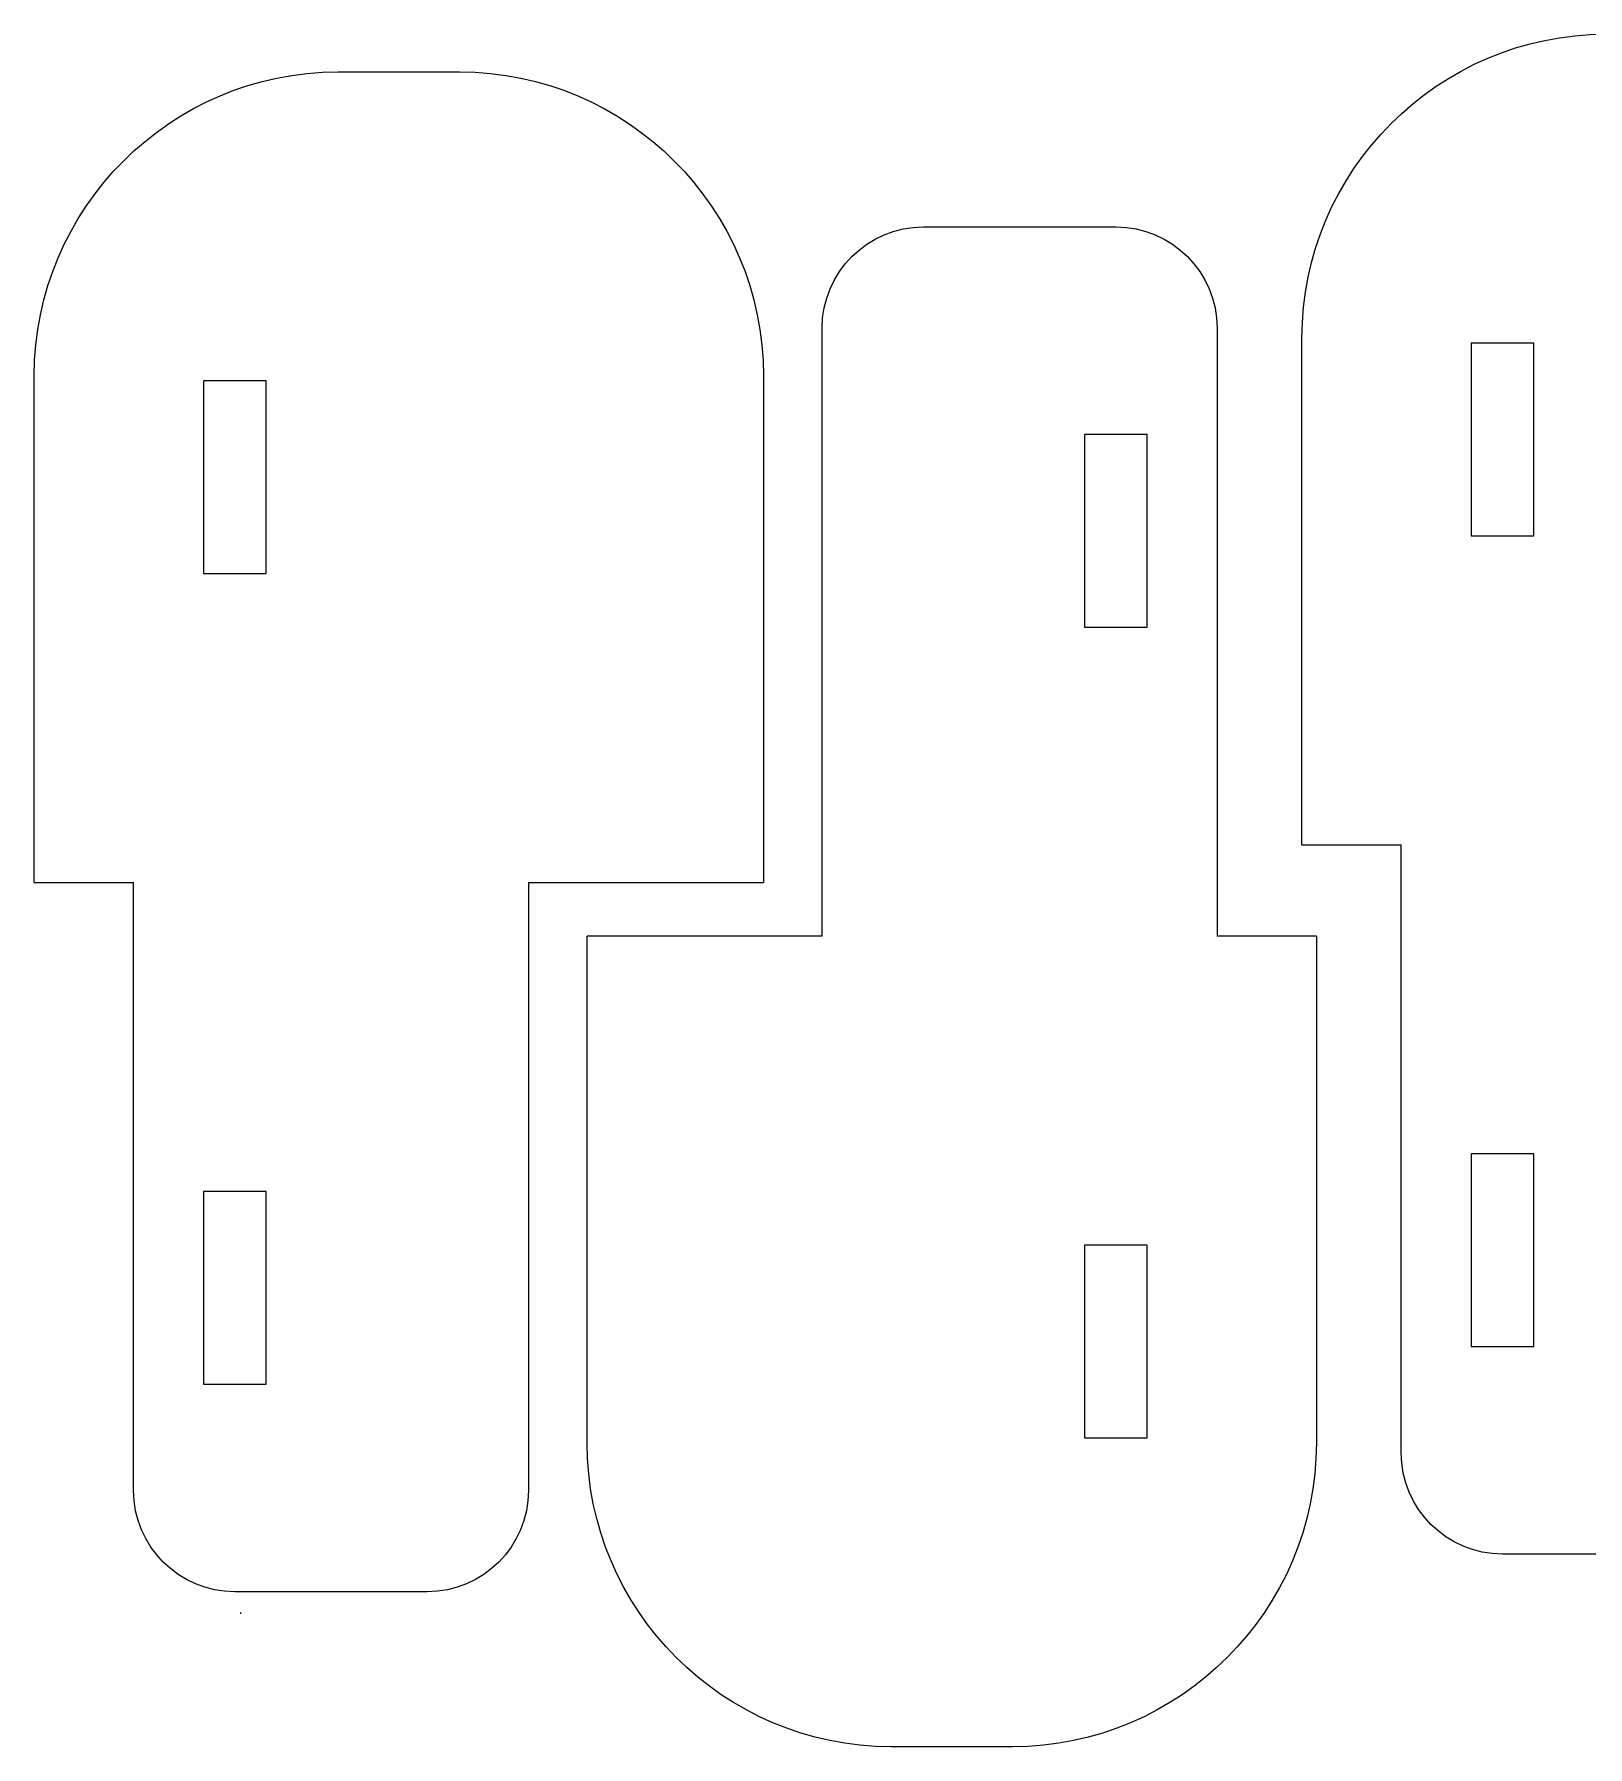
# Model space of a CAD drawing. Header units: millimetres. Extents: x -1420 to -489, y -454 to 898.
# Drawn here: x -1251.8 to -1175.1, y -358.1 to -273.6 of the extents above; entities that cross this region are included whole.
import ezdxf

# ---------------------------------------------------------------- set-up
doc = ezdxf.new("R2010")
doc.units = ezdxf.units.MM
doc.header["$MEASUREMENT"] = 0
doc.layers.add('Layer 1', color=7, linetype='Continuous')

msp = doc.modelspace()

# ---------------------------------------------------------------- linework, layer by layer
at = {"layer": 'Layer 1', "lineweight": 20}
for points in [[(-1180.8517, -298.34), (-1177.7517, -298.34), (-1177.7517, -288.84), (-1180.8517, -288.84), (-1180.8517, -298.34)], [(-1243.4322, -300.1939), (-1240.3322, -300.1939), (-1240.3322, -290.6939), (-1243.4322, -290.6939), (-1243.4322, -300.1939)], [(-1180.8517, -338.34), (-1177.7517, -338.34), (-1177.7517, -328.84), (-1180.8517, -328.84), (-1180.8517, -338.34)], [(-1243.4322, -340.1939), (-1240.3322, -340.1939), (-1240.3322, -330.6939), (-1243.4322, -330.6939), (-1243.4322, -340.1939)]]:
    msp.add_lwpolyline(points, close=True, dxfattribs=at)
for points, knots in [([(-1189.2019, -313.59), (-1189.2019, -313.59), (-1189.2019, -288.59), (-1189.2019, -288.59), (-1189.2019, -288.59), (-1189.2019, -280.3283), (-1182.4636, -273.59), (-1174.2019, -273.59), (-1174.2019, -273.59), (-1174.2019, -273.59), (-1168.2019, -273.59), (-1168.2019, -273.59), (-1168.2019, -273.59), (-1159.9402, -273.59), (-1153.2019, -280.3283), (-1153.2019, -288.59), (-1153.2019, -288.59), (-1153.2019, -288.59), (-1153.2019, -313.59), (-1153.2019, -313.59)], [0, 0, 0, 0, 0.1666667, 0.1666667, 0.1666667, 0.1666667, 0.3333333, 0.3333333, 0.3333333, 0.3333333, 0.5, 0.5, 0.5, 0.5, 0.6666667, 0.6666667, 0.6666667, 0.6666667, 1, 1, 1, 1]), ([(-1251.7824, -315.4439), (-1251.7824, -315.4439), (-1251.7824, -290.4439), (-1251.7824, -290.4439), (-1251.7824, -290.4439), (-1251.7824, -282.1822), (-1245.0441, -275.4439), (-1236.7824, -275.4439), (-1236.7824, -275.4439), (-1236.7824, -275.4439), (-1230.7824, -275.4439), (-1230.7824, -275.4439), (-1230.7824, -275.4439), (-1222.5207, -275.4439), (-1215.7824, -282.1822), (-1215.7824, -290.4439), (-1215.7824, -290.4439), (-1215.7824, -290.4439), (-1215.7824, -315.4439), (-1215.7824, -315.4439)], [0, 0, 0, 0, 0.1666667, 0.1666667, 0.1666667, 0.1666667, 0.3333333, 0.3333333, 0.3333333, 0.3333333, 0.5, 0.5, 0.5, 0.5, 0.6666667, 0.6666667, 0.6666667, 0.6666667, 1, 1, 1, 1]), ([(-1212.8889, -318.0922), (-1212.8889, -318.0922), (-1212.8889, -288.0922), (-1212.8889, -288.0922), (-1212.8889, -288.0922), (-1212.8889, -285.3383), (-1210.6428, -283.0922), (-1207.8889, -283.0922), (-1207.8889, -283.0922), (-1207.8889, -283.0922), (-1198.3889, -283.0922), (-1198.3889, -283.0922), (-1198.3889, -283.0922), (-1195.635, -283.0922), (-1193.3889, -285.3384), (-1193.3889, -288.0922), (-1193.3889, -288.0922), (-1193.3889, -288.0922), (-1193.3889, -318.0922), (-1193.3889, -318.0922)], [0, 0, 0, 0, 0.1666667, 0.1666667, 0.1666667, 0.1666667, 0.3333333, 0.3333333, 0.3333333, 0.3333333, 0.5, 0.5, 0.5, 0.5, 0.6666667, 0.6666667, 0.6666667, 0.6666667, 1, 1, 1, 1]), ([(-1196.8389, -302.8422), (-1196.8389, -302.8422), (-1199.9389, -302.8422), (-1199.9389, -302.8422), (-1199.9389, -302.8422), (-1199.9389, -302.8422), (-1199.9389, -293.3422), (-1199.9389, -293.3422), (-1199.9389, -293.3422), (-1199.9389, -293.3422), (-1196.8389, -293.3422), (-1196.8389, -293.3422), (-1196.8389, -293.3422), (-1196.8389, -293.3422), (-1196.8389, -302.8422), (-1196.8389, -302.8422)], [0, 0, 0, 0, 0.2, 0.2, 0.2, 0.2, 0.4, 0.4, 0.4, 0.4, 0.6, 0.6, 0.6, 0.6, 1, 1, 1, 1]), ([(-1164.8017, -313.59), (-1164.8017, -313.59), (-1164.8017, -343.59), (-1164.8017, -343.59), (-1164.8017, -343.59), (-1164.8017, -346.3439), (-1167.0478, -348.59), (-1169.8017, -348.59), (-1169.8017, -348.59), (-1169.8017, -348.59), (-1179.3017, -348.59), (-1179.3017, -348.59), (-1179.3017, -348.59), (-1182.0556, -348.59), (-1184.3017, -346.3438), (-1184.3017, -343.59), (-1184.3017, -343.59), (-1184.3017, -343.59), (-1184.3017, -313.59), (-1184.3017, -313.59)], [0, 0, 0, 0, 0.1666667, 0.1666667, 0.1666667, 0.1666667, 0.3333333, 0.3333333, 0.3333333, 0.3333333, 0.5, 0.5, 0.5, 0.5, 0.6666667, 0.6666667, 0.6666667, 0.6666667, 1, 1, 1, 1]), ([(-1227.3822, -315.4439), (-1227.3822, -315.4439), (-1227.3822, -345.4439), (-1227.3822, -345.4439), (-1227.3822, -345.4439), (-1227.3822, -348.1978), (-1229.6283, -350.4439), (-1232.3822, -350.4439), (-1232.3822, -350.4439), (-1232.3822, -350.4439), (-1241.8822, -350.4439), (-1241.8822, -350.4439), (-1241.8822, -350.4439), (-1244.6361, -350.4439), (-1246.8822, -348.1977), (-1246.8822, -345.4439), (-1246.8822, -345.4439), (-1246.8822, -345.4439), (-1246.8822, -315.4439), (-1246.8822, -315.4439)], [0, 0, 0, 0, 0.1666667, 0.1666667, 0.1666667, 0.1666667, 0.3333333, 0.3333333, 0.3333333, 0.3333333, 0.5, 0.5, 0.5, 0.5, 0.6666667, 0.6666667, 0.6666667, 0.6666667, 1, 1, 1, 1]), ([(-1188.4887, -318.0922), (-1188.4887, -318.0922), (-1188.4887, -343.0922), (-1188.4887, -343.0922), (-1188.4887, -343.0922), (-1188.4887, -351.3539), (-1195.227, -358.0922), (-1203.4887, -358.0922), (-1203.4887, -358.0922), (-1203.4887, -358.0922), (-1209.4887, -358.0922), (-1209.4887, -358.0922), (-1209.4887, -358.0922), (-1217.7504, -358.0922), (-1224.4887, -351.3539), (-1224.4887, -343.0922), (-1224.4887, -343.0922), (-1224.4887, -343.0922), (-1224.4887, -318.0922), (-1224.4887, -318.0922)], [0, 0, 0, 0, 0.1666667, 0.1666667, 0.1666667, 0.1666667, 0.3333333, 0.3333333, 0.3333333, 0.3333333, 0.5, 0.5, 0.5, 0.5, 0.6666667, 0.6666667, 0.6666667, 0.6666667, 1, 1, 1, 1]), ([(-1196.8389, -342.8422), (-1196.8389, -342.8422), (-1199.9389, -342.8422), (-1199.9389, -342.8422), (-1199.9389, -342.8422), (-1199.9389, -342.8422), (-1199.9389, -333.3422), (-1199.9389, -333.3422), (-1199.9389, -333.3422), (-1199.9389, -333.3422), (-1196.8389, -333.3422), (-1196.8389, -333.3422), (-1196.8389, -333.3422), (-1196.8389, -333.3422), (-1196.8389, -342.8422), (-1196.8389, -342.8422)], [0, 0, 0, 0, 0.2, 0.2, 0.2, 0.2, 0.4, 0.4, 0.4, 0.4, 0.6, 0.6, 0.6, 0.6, 1, 1, 1, 1])]:
    msp.add_open_spline(points, degree=3, knots=knots, dxfattribs=at)
for points in [[(-1189.2019, -313.59), (-1189.2019, -313.59), (-1184.3017, -313.59), (-1184.3017, -313.59)], [(-1251.7824, -315.4439), (-1251.7824, -315.4439), (-1246.8822, -315.4439), (-1246.8822, -315.4439)], [(-1227.3822, -315.4439), (-1227.3822, -315.4439), (-1215.7824, -315.4439), (-1215.7824, -315.4439)], [(-1212.8889, -318.0922), (-1212.8889, -318.0922), (-1224.4887, -318.0922), (-1224.4887, -318.0922)], [(-1188.4887, -318.0922), (-1188.4887, -318.0922), (-1193.3889, -318.0922), (-1193.3889, -318.0922)], [(-1241.5861, -351.5256), (-1241.5861, -351.5256), (-1241.586, -351.4615), (-1241.586, -351.4615)]]:
    msp.add_open_spline(points, degree=3, dxfattribs=at)

doc.saveas('drawing.dxf')
